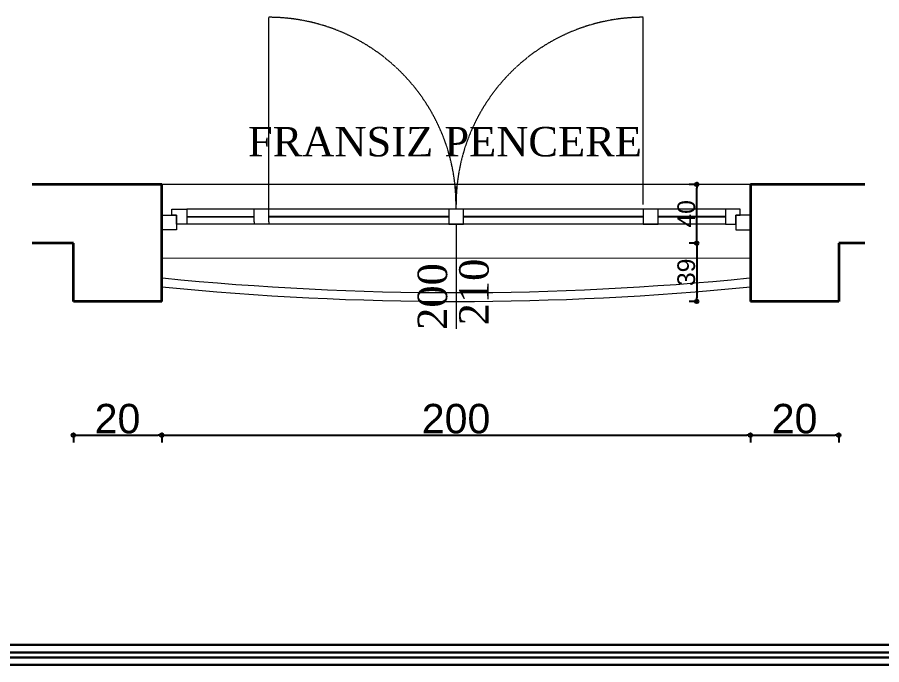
# Model space of a CAD drawing. Extents: x 386248 to 427517, y 4539405 to 4542296.
# Drawn here: x 414920 to 415508, y 4541046 to 4541486 of the extents above; entities that cross this region are included whole.
import ezdxf

# ---------------------------------------------------------------- set-up
doc = ezdxf.new("R2010")
doc.units = 0
doc.linetypes.add('DASHED2', pattern=[0.375, 0.25, -0.125])
doc.layers.add('CERCV', color=140, linetype='Continuous')
doc.layers.add('ölçü dış', color=45, linetype='Continuous')
for name, color, linetype, lineweight in [('DUVAR', 4, 'Continuous', 35), ('gizli görünüş', 150, 'DASHED2', 20), ('KAPI VE PENCERELER', 5, 'Continuous', 20), ('YAZILAR', 1, 'Continuous', 30)]:
    doc.layers.add(name, color=color, linetype=linetype, lineweight=lineweight)
doc.styles.get("Standard").update_dxf_attribs({"font": 'arial.ttf'})
doc.styles.add('ıKı', font='', dxfattribs={"height": 0.1})
doc.styles.get('ıKı').set_extended_font_data('Romantic')
doc.dimstyles.new('aa', dxfattribs={"dimtxt": 12, "dimasz": 2.5, "dimexe": 5, "dimexo": 50, "dimgap": 0.9, "dimtad": 1, "dimdec": 0, "dimtxsty": 'Standard', "dimblk": 'DOTBLANK', "dimcen": 2.5, "dimadec": 0, "dimazin": 0, "dimtfac": 1, "dimtdec": 0, "dimtix": 1, "dimtmove": 0, "dimatfit": 3, "dimfxl": 1, "dimfxlon": 1, "dimarcsym": 0})

# ---------------------------------------------------------------- blocks, each defined once
blk = doc.blocks.new('_DotBlank')
at = {"color": 0, "linetype": 'ByBlock', "lineweight": -2}
blk.add_line((-0.5, 0), (-1, 0), dxfattribs=at)
blk.add_circle((0, 0), 0.5, dxfattribs=at)
blk = doc.blocks.new('*D3962')
at = {"layer": 'Defpoints', "color": 0}
for p in [(414958.56, 4541293.08), (415018.56, 4541293.08), (415018.56, 4541202.21)]:
    blk.add_point(p, dxfattribs=at)
at = {"layer": 'ölçü dış', "color": 0, "lineweight": -2}
for p, q in [((414958.56, 4541203.21), (414958.56, 4541197.21)), ((414961.06, 4541202.21), (415016.06, 4541202.21)), ((415018.56, 4541203.21), (415018.56, 4541197.21))]:
    blk.add_line(p, q, dxfattribs=at)
at = {"layer": 'ölçü dış', "color": 0, "linetype": 'ByBlock', "lineweight": -2, "xscale": 2.5, "yscale": 2.5, "zscale": 2.5, "rotation": 180}
blk.add_blockref('_DotBlank', (414958.56, 4541202.21), dxfattribs=at)
at = {"layer": 'ölçü dış', "color": 0, "linetype": 'ByBlock', "lineweight": -2, "xscale": 2.5, "yscale": 2.5, "zscale": 2.5}
blk.add_blockref('_DotBlank', (415018.56, 4541202.21), dxfattribs=at)
at = {"layer": 'ölçü dış', "color": 0, "insert": (414988.56, 4541213.32), "char_height": 20, "attachment_point": 5}
blk.add_mtext('20', dxfattribs=at)
blk = doc.blocks.new('*D3963')
at = {"layer": 'Defpoints', "color": 0}
for p in [(415018.56, 4541293.08), (415418.56, 4541293.1), (415418.56, 4541202.21)]:
    blk.add_point(p, dxfattribs=at)
at = {"layer": 'ölçü dış', "color": 0, "lineweight": -2}
for p, q in [((415018.56, 4541203.21), (415018.56, 4541197.21)), ((415021.06, 4541202.21), (415416.06, 4541202.21)), ((415418.56, 4541203.21), (415418.56, 4541197.21))]:
    blk.add_line(p, q, dxfattribs=at)
at = {"layer": 'ölçü dış', "color": 0, "linetype": 'ByBlock', "lineweight": -2, "xscale": 2.5, "yscale": 2.5, "zscale": 2.5, "rotation": 180}
blk.add_blockref('_DotBlank', (415018.56, 4541202.21), dxfattribs=at)
at = {"layer": 'ölçü dış', "color": 0, "linetype": 'ByBlock', "lineweight": -2, "xscale": 2.5, "yscale": 2.5, "zscale": 2.5}
blk.add_blockref('_DotBlank', (415418.56, 4541202.21), dxfattribs=at)
at = {"layer": 'ölçü dış', "color": 0, "insert": (415218.56, 4541213.32), "char_height": 20, "attachment_point": 5}
blk.add_mtext('200', dxfattribs=at)
blk = doc.blocks.new('*D3964')
at = {"layer": 'Defpoints', "color": 0}
for p in [(415418.56, 4541293.1), (415478.56, 4541293.1), (415478.56, 4541202.21)]:
    blk.add_point(p, dxfattribs=at)
at = {"layer": 'ölçü dış', "color": 0, "lineweight": -2}
for p, q in [((415418.56, 4541203.21), (415418.56, 4541197.21)), ((415421.06, 4541202.21), (415476.06, 4541202.21)), ((415478.56, 4541203.21), (415478.56, 4541197.21))]:
    blk.add_line(p, q, dxfattribs=at)
at = {"layer": 'ölçü dış', "color": 0, "linetype": 'ByBlock', "lineweight": -2, "xscale": 2.5, "yscale": 2.5, "zscale": 2.5, "rotation": 180}
blk.add_blockref('_DotBlank', (415418.56, 4541202.21), dxfattribs=at)
at = {"layer": 'ölçü dış', "color": 0, "linetype": 'ByBlock', "lineweight": -2, "xscale": 2.5, "yscale": 2.5, "zscale": 2.5}
blk.add_blockref('_DotBlank', (415478.56, 4541202.21), dxfattribs=at)
at = {"layer": 'ölçü dış', "color": 0, "insert": (415448.56, 4541213.32), "char_height": 20, "attachment_point": 5}
blk.add_mtext('20', dxfattribs=at)
blk = doc.blocks.new('*D3965')
at = {"layer": 'Defpoints', "color": 0}
for p in [(415382.04, 4541372.58), (415478.56, 4541372.58), (415478.56, 4541332.58)]:
    blk.add_point(p, dxfattribs=at)
at = {"layer": 'ölçü dış', "color": 0, "lineweight": -2}
for p, q in [((415383.04, 4541372.58), (415377.04, 4541372.58)), ((415382.04, 4541335.08), (415382.04, 4541370.08)), ((415383.04, 4541332.58), (415377.04, 4541332.58))]:
    blk.add_line(p, q, dxfattribs=at)
at = {"layer": 'ölçü dış', "color": 0, "linetype": 'ByBlock', "lineweight": -2, "xscale": 2.5, "yscale": 2.5, "zscale": 2.5}
for p, rotation in [((415382.04, 4541372.58), 89.99999999549827), ((415382.04, 4541332.58), 269.9999999954983)]:
    blk.add_blockref('_DotBlank', p, dxfattribs=dict(at, rotation=rotation))
at = {"layer": 'ölçü dış', "color": 0, "insert": (415375.02, 4541352.58), "char_height": 12, "attachment_point": 5, "rotation": 90}
blk.add_mtext('40', dxfattribs=at)
blk = doc.blocks.new('*D3966')
at = {"layer": 'Defpoints', "color": 0}
for p in [(415478.56, 4541332.58), (415382.04, 4541293.1), (415448.56, 4541293.1)]:
    blk.add_point(p, dxfattribs=at)
at = {"layer": 'ölçü dış', "color": 0, "lineweight": -2}
for p, q in [((415383.04, 4541332.58), (415377.04, 4541332.58)), ((415382.04, 4541330.08), (415382.04, 4541295.6)), ((415383.04, 4541293.1), (415377.04, 4541293.1))]:
    blk.add_line(p, q, dxfattribs=at)
at = {"layer": 'ölçü dış', "color": 0, "linetype": 'ByBlock', "lineweight": -2, "xscale": 2.5, "yscale": 2.5, "zscale": 2.5}
for p, rotation in [((415382.04, 4541332.58), 89.99999999552264), ((415382.04, 4541293.1), 269.9999999955226)]:
    blk.add_blockref('_DotBlank', p, dxfattribs=dict(at, rotation=rotation))
at = {"layer": 'ölçü dış', "color": 0, "insert": (415375.01, 4541312.84), "char_height": 12, "attachment_point": 5, "rotation": 90}
blk.add_mtext('39', dxfattribs=at)

msp = doc.modelspace()

# ---------------------------------------------------------------- linework, layer by layer
at = {"layer": 'CERCV'}
for p, q in [((415035.557, 4541350.66, 0), (415081.293, 4541350.67)), ((415091.293, 4541350.67), (415213.544, 4541350.67)), ((415223.544, 4541350.67), (415345.795, 4541350.67)), ((415355.795, 4541350.67), (415401.557, 4541350.681, 0))]:
    msp.add_line(p, q, dxfattribs=at)
at = {"layer": 'DUVAR'}
for p, q in [((415018.557, 4541372.584, 0), (414930.661, 4541372.584, 0)), ((415018.557, 4541293.08, 0), (415018.557, 4541372.701, 0)), ((415418.557, 4541372.595, 0), (415418.557, 4541293.101, 0)), ((415496.256, 4541372.584, 0), (415418.557, 4541372.584, 0)), ((414958.557, 4541332.584, 0), (414930.661, 4541332.584, 0)), ((414958.557, 4541293.08, 0), (414958.557, 4541332.717, 0)), ((415496.256, 4541332.584, 0), (415478.557, 4541332.584, 0)), ((415478.557, 4541332.579, 0), (415478.557, 4541293.101, 0)), ((415018.557, 4541293.08, 0), (414958.557, 4541293.08, 0)), ((415478.557, 4541293.101, 0), (415418.557, 4541293.101, 0))]:
    msp.add_line(p, q, dxfattribs=at)
at = {"layer": 'gizli görünüş'}
for p, q in [((415091.293, 4541358.981), (415091.293, 4541486.132)), ((415345.795, 4541358.981), (415345.795, 4541486.132)), ((415091.293, 4541347.056), (415091.293, 4541372.584)), ((415218.544, 4541355.67), (415218.544, 4541371.199))]:
    msp.add_line(p, q, dxfattribs=at)
for centre, radius, start, end in [((415091.069, 4541358.656), 127.475, 0.145823, 89.899197), ((415345.96, 4541358.716), 127.416, 90.074146, 179.880834)]:
    msp.add_arc(centre, radius, start, end, dxfattribs=at)
at = {"layer": 'KAPI VE PENCERELER'}
for p, q in [((415418.557, 4541372.595, 0), (415018.557, 4541372.574, 0)), ((415401.557, 4541355.681, 0), (415035.557, 4541355.66, 0)), ((415081.293, 4541347.056), (415081.293, 4541355.67)), ((415081.293, 4541347.056), (415081.293, 4541345.67)), ((415091.293, 4541347.056), (415091.294, 4541345.67)), ((415401.557, 4541345.681, 0), (415035.557, 4541345.66, 0)), ((415018.557, 4541322.574, 0), (415418.557, 4541322.595, 0))]:
    msp.add_line(p, q, dxfattribs=at)
at = {"layer": 'KAPI VE PENCERELER', "linetype": 'Continuous'}
msp.add_line((415218.544, 4541345.67, 0), (415218.544, 4541274.361, 0), dxfattribs=at)
at = {"layer": 'KAPI VE PENCERELER', "elevation": 0}
for points in [[(415025.557, 4541351.66), (415025.557, 4541355.66), (415035.557, 4541355.66), (415035.557, 4541345.66), (415028.557, 4541345.66), (415028.557, 4541351.66), (415025.557, 4541351.66)], [(415411.557, 4541351.681), (415411.557, 4541355.681), (415401.557, 4541355.681), (415401.557, 4541345.681), (415408.557, 4541345.681), (415408.557, 4541351.681), (415411.557, 4541351.681)], [(415018.557, 4541351.66), (415028.557, 4541351.66), (415028.557, 4541341.66), (415018.557, 4541341.66)], [(415418.557, 4541351.681), (415408.557, 4541351.681), (415408.557, 4541341.681), (415418.557, 4541341.681)]]:
    msp.add_lwpolyline(points, close=True, dxfattribs=at)
at = {"layer": 'KAPI VE PENCERELER'}
for points in [[(415223.544, 4541355.67), (415213.544, 4541355.67), (415213.544, 4541345.67), (415223.544, 4541345.67)], [(415355.795, 4541355.67), (415345.795, 4541355.67), (415345.795, 4541345.67), (415355.795, 4541345.67)]]:
    msp.add_lwpolyline(points, close=True, dxfattribs=at)
for radius in [1999, 2005]:
    msp.add_arc((415218.557, 4543298.08, 0), radius, 264.27519, 275.72481, dxfattribs=at)
at = {"layer": 'YAZILAR', "color": 133, "ltscale": 5}
for p, q in [((414246.928, 4541059.645), (416066.074, 4541059.645)), ((414246.928, 4541054.645), (416066.074, 4541054.645)), ((414246.928, 4541051.246), (416066.074, 4541051.246)), ((414246.928, 4541046.246), (416066.074, 4541046.246))]:
    msp.add_line(p, q, dxfattribs=at)

# ---------------------------------------------------------------- texts
at = {"insert": (415344.877, 4541391.329), "char_height": 20, "width": 597.4267, "attachment_point": 9}
msp.add_mtext('{\\fTimes New Roman|b0|i0|c162|p18; \\PFRANSIZ PENCERE}', dxfattribs=at)
at = {"layer": 'KAPI VE PENCERELER', "linetype": 'Continuous', "style": 'ıKı'}
for s, p in [('200', (415212.479, 4541273.75, 0)), ('210', (415240.699, 4541276.809, 0))]:
    msp.add_text(s, height=20, rotation=89.984819, dxfattribs=at).set_placement(p)

# ---------------------------------------------------------------- dimensions: what is measured, and where the dimension line sits
at = {"layer": 'ölçü dış'}
for base, p2, picture, middle in [((415382.043, 4541372.584, 0), (415478.557, 4541372.584, 0), '*D3965', (415375.016, 4541352.582, 0)), ((415382.043, 4541293.101, 0), (415448.557, 4541293.101, 0), '*D3966', (415375.012, 4541312.84, 0))]:
    dim = msp.add_linear_dim(base=base, p1=(415478.557, 4541332.579, 0), p2=p2, angle=90, dimstyle='aa', dxfattribs=at)
    dim.commit()
    dim.dimension.update_dxf_attribs({"geometry": picture, "text_midpoint": middle})
for base, p1, p2, text, picture, middle in [((415018.557, 4541202.207, 0), (414958.557, 4541293.08, 0), (415018.557, 4541293.08, 0), '20', '*D3962', (414988.557, 4541213.318, 0)), ((415418.557, 4541202.207, 0), (415018.557, 4541293.08, 0), (415418.557, 4541293.101, 0), '200', '*D3963', (415218.557, 4541213.318, 0)), ((415478.557, 4541202.207, 0), (415418.557, 4541293.101, 0), (415478.557, 4541293.101, 0), '20', '*D3964', (415448.557, 4541213.318, 0))]:
    dim = msp.add_linear_dim(base=base, p1=p1, p2=p2, text=text, dimstyle='aa', override={"dimtxt": 20, "dimtmove": 1}, dxfattribs=at)
    dim.commit()
    dim.dimension.update_dxf_attribs({"geometry": picture, "text_midpoint": middle})

doc.saveas('drawing.dxf')
